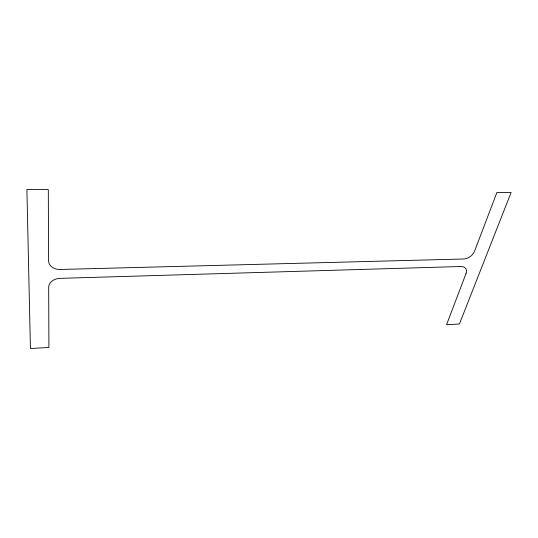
<?xml version="1.0" encoding="UTF-8"?>
<svg xmlns="http://www.w3.org/2000/svg" width="538" height="538" viewBox="0 0 538 538"><rect width="100%" height="100%" fill="white"/><g stroke="black" fill="none" stroke-linecap="round" stroke-linejoin="round"><path stroke-width="0.81" d="M466.049 273.519L446.547 324.723L459.432 323.99L511.1 192.49L496.937 192.402L474.496 251.34A9.368 6.342 -36 0 1 463.769 258.993L59.974 269.477A11.406 8.917 -3.9 0 1 48.581 260.883L48.306 189.611L26.9 189.477L30.424 348.523L48.918 347.467L48.682 287.299A11.143 8.487 -5 0 1 59.913 278.361L460.958 266.505A9.139 6.12 -34.6 0 1 466.049 273.519"/></g></svg>
